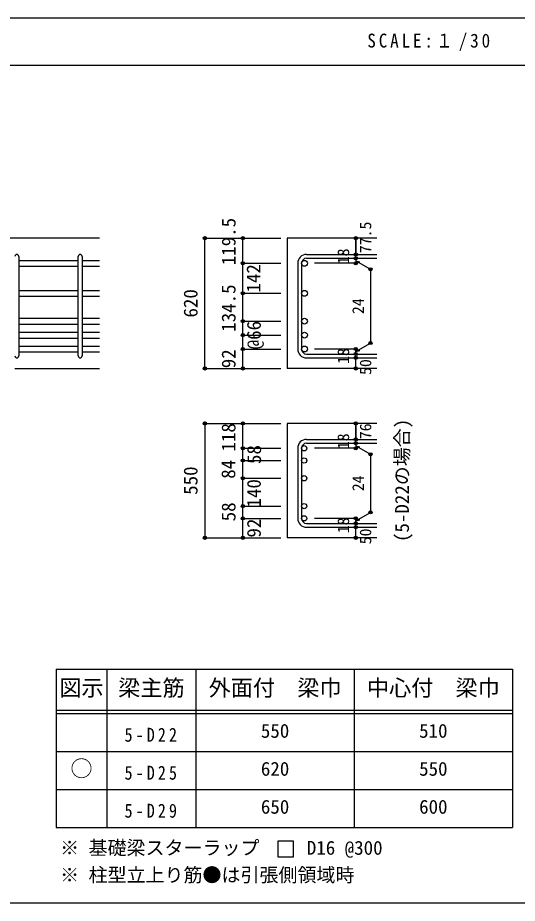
# Model space of a CAD drawing. Units: millimetres at full size, sheet at 1:30; details may follow other scales. Extents: x -5973 to 5954, y -4195 to 4201.
# Drawn here: x 1265 to 3633, y 3 to 4201 of the extents above; entities that cross this region are included whole.
import ezdxf
from ezdxf.enums import TextEntityAlignment as Align

# ---------------------------------------------------------------- set-up
doc = ezdxf.new("R2010")
doc.units = ezdxf.units.MM
doc.header["$LTSCALE"] = 30
doc.header["$PDMODE"] = 32
doc.header["$PDSIZE"] = 15
for name, color, linetype in [('0-1_躯体線', 2, 'Continuous'), ('0-5_基礎梁筋', 7, 'Continuous'), ('0-6_スタラップ筋', 7, 'Continuous'), ('0-7_文字', 4, 'Continuous'), ('0-D_寸法', 4, 'Continuous'), ('6-7_文字', 7, 'Continuous'), ('6-E_枠', 7, 'Continuous'), ('F-0_枠', 6, 'Continuous')]:
    doc.layers.add(name, color=color, linetype=linetype)
doc.styles.add('ＭＳ ゴシック', font='')
doc.styles.get('ＭＳ ゴシック').set_extended_font_data('MS Gothic')

msp = doc.modelspace()

# ---------------------------------------------------------------- linework, layer by layer
at = {"layer": '0-1_躯体線'}
for p, q in [((1652.44, 3156.03), (-147.56, 3156.03)), ((2967.44, 3156.03), (2542.44, 3156.03)), ((2542.44, 3156.03), (2542.44, 2538.53)), ((1252.44, 2538.53), (1652.44, 2538.53)), ((2967.44, 2538.53), (2542.44, 2538.53)), ((2967.44, 2277.81), (2542.44, 2277.81)), ((2542.44, 2277.81), (2542.44, 1735.81)), ((2967.44, 1735.81), (2542.44, 1735.81))]:
    msp.add_line(p, q, dxfattribs=at)
at = {"layer": '0-5_基礎梁筋'}
for p, q in [((1270.44, 3050.83), (1552.44, 3050.83)), ((1270.44, 3022.83), (1552.44, 3022.83)), ((1570.44, 3050.83), (1652.44, 3050.83)), ((1570.44, 3022.83), (1652.44, 3022.83)), ((1270.44, 2908.53), (1552.44, 2908.53)), ((1570.44, 2908.53), (1652.44, 2908.53)), ((1270.44, 2880.53), (1552.44, 2880.53)), ((1570.44, 2880.53), (1652.44, 2880.53)), ((1270.44, 2776.53), (1552.44, 2776.53)), ((1570.44, 2776.53), (1652.44, 2776.53)), ((1270.44, 2748.53), (1552.44, 2748.53)), ((1570.44, 2748.53), (1652.44, 2748.53)), ((1270.44, 2710.53), (1552.44, 2710.53)), ((1570.44, 2710.53), (1652.44, 2710.53)), ((1270.44, 2682.53), (1552.44, 2682.53)), ((1570.44, 2682.53), (1652.44, 2682.53)), ((1270.44, 2644.53), (1552.44, 2644.53)), ((1270.44, 2616.53), (1552.44, 2616.53)), ((1570.44, 2644.53), (1652.44, 2644.53)), ((1570.44, 2616.53), (1652.44, 2616.53))]:
    msp.add_line(p, q, dxfattribs=at)
at = {"layer": '0-5_基礎梁筋', "color": 3}
for centre, radius in [((2624.44, 3036.83), 14), ((2624.44, 2894.53), 14), ((2624.44, 2762.53), 14), ((2624.44, 2696.53), 14), ((2624.44, 2630.53), 14), ((2622.94, 2160.11), 12.5), ((2622.94, 2102.11), 12.5), ((2622.94, 2017.81), 12.5), ((2622.94, 1885.81), 12.5), ((2622.94, 1827.81), 12.5)]:
    msp.add_circle(centre, radius, dxfattribs=at)
at = {"layer": '0-6_スタラップ筋'}
for p, q in [((1270.44, 3069.83), (1270.44, 2597.53)), ((1552.44, 2597.53), (1552.44, 3069.83)), ((1570.44, 3069.83), (1570.44, 2597.53)), ((2634.44, 3078.83), (2967.44, 3078.83)), ((2592.44, 3036.83), (2592.44, 2630.53)), ((2610.44, 3036.83), (2610.44, 2630.53)), ((2634.44, 3060.83), (2967.44, 3060.83)), ((2634.44, 2606.53), (2967.44, 2606.53)), ((2634.44, 2588.53), (2967.44, 2588.53)), ((2634.44, 2202.11), (2967.44, 2202.11)), ((2634.44, 2184.11), (2967.44, 2184.11)), ((2592.44, 2160.11), (2592.44, 1827.81)), ((2610.44, 2160.11), (2610.44, 1827.81)), ((2634.44, 1803.81), (2967.44, 1803.81)), ((2634.44, 1785.81), (2967.44, 1785.81))]:
    msp.add_line(p, q, dxfattribs=at)
for centre, radius, start, end in [((1261.44, 3069.83), 9, 0, 180), ((1561.44, 3069.83), 9, 0, 180), ((2634.44, 3036.83), 42, 90, 180), ((2634.44, 3036.83), 24, 90, 180), ((2634.44, 2630.53), 42, 180, 270), ((2634.44, 2630.53), 24, 180, 270), ((1261.44, 2597.53), 9, 180, 0), ((1561.44, 2597.53), 9, 180, 0), ((2634.44, 2160.11), 42, 90, 180), ((2634.44, 2160.11), 24, 90, 180), ((2634.44, 1827.81), 42, 180, 270), ((2634.44, 1827.81), 24, 180, 270)]:
    msp.add_arc(centre, radius, start, end, dxfattribs=at)
at = {"layer": '0-D_寸法'}
for p, q in [((2152.44, 3156.03), (2332.44, 3156.03)), ((2152.44, 2538.53), (2152.44, 3156.03)), ((2332.44, 3036.83), (2332.44, 3156.03)), ((2332.44, 3156.03), (2512.44, 3156.03)), ((2867.44, 3078.83), (2867.44, 3156.03)), ((2867.44, 3156.03), (2867.44, 3078.83)), ((2867.44, 3060.83), (2867.44, 3078.83)), ((2332.44, 2919.53), (2332.44, 3036.83)), ((2332.44, 3036.83), (2512.44, 3036.83)), ((2867.44, 3036.83), (2671.35, 3036.83)), ((2867.44, 3060.83), (2867.44, 3036.83)), ((2867.44, 3048.83), (2937.5, 3008.39)), ((2867.44, 3048.83), (2886.76, 3043.66)), ((2937.5, 3008.39), (2937.5, 2658.98)), ((2332.44, 2762.53), (2332.44, 2919.53)), ((2332.44, 2894.53), (2512.44, 2894.53)), ((2332.44, 2762.53), (2512.44, 2762.53)), ((2332.44, 2630.53), (2332.44, 2762.53)), ((2332.44, 2696.53), (2512.44, 2696.53)), ((2867.44, 2618.53), (2937.5, 2658.98)), ((2332.44, 2538.53), (2332.44, 2630.53)), ((2332.44, 2630.53), (2512.44, 2630.53)), ((2867.44, 2630.53), (2671.35, 2630.53)), ((2867.44, 2606.53), (2867.44, 2630.53)), ((2867.44, 2618.53), (2886.76, 2623.71)), ((2867.44, 2588.53), (2867.44, 2606.53)), ((2867.44, 2538.53), (2867.44, 2588.53)), ((2152.44, 2538.53), (2332.44, 2538.53)), ((2332.44, 2538.53), (2512.44, 2538.53)), ((2152.44, 2277.81), (2332.44, 2277.81)), ((2152.44, 2277.81), (2152.44, 1735.81)), ((2332.44, 2277.81), (2512.44, 2277.81)), ((2332.44, 2160.11), (2332.44, 2277.81)), ((2867.44, 2277.81), (2867.44, 2202.11)), ((2867.44, 2202.11), (2867.44, 2277.81)), ((2867.44, 2184.11), (2867.44, 2202.11)), ((2867.44, 2184.11), (2867.44, 2160.11)), ((2332.44, 2160.11), (2512.44, 2160.11)), ((2332.44, 2041.31), (2332.44, 2160.11)), ((2867.44, 2160.11), (2671.35, 2160.11)), ((2867.44, 2172.11), (2886.76, 2166.94)), ((2867.44, 2172.11), (2937.5, 2131.66)), ((2332.44, 2102.11), (2512.44, 2102.11)), ((2937.5, 2131.66), (2937.5, 1856.26)), ((2332.44, 1826.31), (2332.44, 2041.31)), ((2332.44, 2017.81), (2512.44, 2017.81)), ((2332.44, 1885.81), (2512.44, 1885.81)), ((2332.44, 1885.81), (2512.44, 1885.81)), ((2332.44, 1885.81), (2332.44, 1884.31)), ((2867.44, 1815.81), (2937.5, 1856.26)), ((2332.44, 1827.81), (2512.44, 1827.81)), ((2332.44, 1827.81), (2512.44, 1827.81)), ((2332.44, 1735.81), (2332.44, 1827.81)), ((2332.44, 1827.81), (2332.44, 1826.31)), ((2867.44, 1827.81), (2671.35, 1827.81)), ((2867.44, 1803.81), (2867.44, 1827.81)), ((2867.44, 1815.81), (2886.76, 1820.99)), ((2867.44, 1785.81), (2867.44, 1803.81)), ((2867.44, 1735.81), (2867.44, 1785.81)), ((2152.44, 1735.81), (2332.44, 1735.81)), ((2332.44, 1735.81), (2512.44, 1735.81))]:
    msp.add_line(p, q, dxfattribs=at)
for centre, radius in [((2152.44, 3156.03), 7.2), ((2152.44, 3156.03), 6.4), ((2152.44, 3156.03), 5.6), ((2152.44, 3156.03), 4.8), ((2152.44, 3156.03), 4), ((2152.44, 3156.03), 3.2), ((2152.44, 3156.03), 2.4), ((2152.44, 3156.03), 1.6), ((2152.44, 3156.03), 0.8), ((2332.44, 3156.03), 7.2), ((2332.44, 3156.03), 6.4), ((2332.44, 3156.03), 5.6), ((2332.44, 3156.03), 4.8), ((2332.44, 3156.03), 4), ((2332.44, 3156.03), 3.2), ((2332.44, 3156.03), 2.4), ((2332.44, 3156.03), 1.6), ((2332.44, 3156.03), 0.8), ((2867.44, 3156.03), 4), ((2867.44, 3156.03), 3.6), ((2867.44, 3156.03), 3.2), ((2867.44, 3156.03), 2.8), ((2867.44, 3156.03), 2.4), ((2867.44, 3156.03), 2), ((2867.44, 3156.03), 1.6), ((2867.44, 3156.03), 1.2), ((2867.44, 3156.03), 0.8), ((2867.44, 3156.03), 0.4), ((2867.44, 3078.83), 4), ((2867.44, 3060.83), 4), ((2867.44, 3078.83), 3.6), ((2867.44, 3078.83), 3.2), ((2867.44, 3078.83), 2.8), ((2867.44, 3078.83), 2.4), ((2867.44, 3078.83), 2), ((2867.44, 3078.83), 1.6), ((2867.44, 3078.83), 1.2), ((2867.44, 3078.83), 0.8), ((2867.44, 3078.83), 0.4), ((2332.44, 3036.83), 7.2), ((2332.44, 3036.83), 6.4), ((2332.44, 3036.83), 5.6), ((2332.44, 3036.83), 4.8), ((2332.44, 3036.83), 4), ((2332.44, 3036.83), 3.2), ((2332.44, 3036.83), 2.4), ((2332.44, 3036.83), 1.6), ((2332.44, 3036.83), 0.8), ((2867.44, 3036.83), 4), ((2867.44, 3060.83), 3.6), ((2867.44, 3036.83), 3.6), ((2867.44, 3060.83), 3.2), ((2867.44, 3036.83), 3.2), ((2867.44, 3060.83), 2.8), ((2867.44, 3036.83), 2.8), ((2867.44, 3060.83), 2.4), ((2867.44, 3036.83), 2.4), ((2867.44, 3060.83), 2), ((2867.44, 3036.83), 2), ((2867.44, 3060.83), 1.6), ((2867.44, 3036.83), 1.6), ((2867.44, 3060.83), 1.2), ((2867.44, 3036.83), 1.2), ((2867.44, 3060.83), 0.8), ((2867.44, 3036.83), 0.8), ((2867.44, 3060.83), 0.4), ((2867.44, 3036.83), 0.4), ((2937.5, 3008.39), 4), ((2937.5, 3008.39), 3.6), ((2937.5, 3008.39), 3.2), ((2937.5, 3008.39), 2.8), ((2937.5, 3008.39), 2.4), ((2937.5, 3008.39), 2), ((2937.5, 3008.39), 1.6), ((2937.5, 3008.39), 1.2), ((2937.5, 3008.39), 0.8), ((2937.5, 3008.39), 0.4), ((2332.44, 2894.53), 7.2), ((2332.44, 2894.53), 6.4), ((2332.44, 2894.53), 5.6), ((2332.44, 2894.53), 4.8), ((2332.44, 2894.53), 4), ((2332.44, 2894.53), 3.2), ((2332.44, 2894.53), 2.4), ((2332.44, 2894.53), 1.6), ((2332.44, 2894.53), 0.8), ((2332.44, 2762.53), 7.2), ((2332.44, 2762.53), 6.4), ((2332.44, 2762.53), 5.6), ((2332.44, 2762.53), 4.8), ((2332.44, 2762.53), 4), ((2332.44, 2762.53), 3.2), ((2332.44, 2762.53), 2.4), ((2332.44, 2762.53), 1.6), ((2332.44, 2762.53), 0.8), ((2332.44, 2696.53), 7.2), ((2332.44, 2696.53), 6.4), ((2332.44, 2696.53), 5.6), ((2332.44, 2696.53), 4.8), ((2332.44, 2696.53), 4), ((2332.44, 2696.53), 3.2), ((2332.44, 2696.53), 2.4), ((2332.44, 2696.53), 1.6), ((2332.44, 2696.53), 0.8), ((2937.5, 2658.98), 4), ((2937.5, 2658.98), 3.6), ((2937.5, 2658.98), 3.2), ((2937.5, 2658.98), 2.8), ((2937.5, 2658.98), 2.4), ((2937.5, 2658.98), 2), ((2937.5, 2658.98), 1.6), ((2937.5, 2658.98), 1.2), ((2937.5, 2658.98), 0.8), ((2937.5, 2658.98), 0.4), ((2332.44, 2630.53), 7.2), ((2332.44, 2630.53), 6.4), ((2332.44, 2630.53), 5.6), ((2332.44, 2630.53), 4.8), ((2332.44, 2630.53), 4), ((2332.44, 2630.53), 3.2), ((2332.44, 2630.53), 2.4), ((2332.44, 2630.53), 1.6), ((2332.44, 2630.53), 0.8), ((2867.44, 2630.53), 4), ((2867.44, 2606.53), 4), ((2867.44, 2630.53), 3.6), ((2867.44, 2606.53), 3.6), ((2867.44, 2630.53), 3.2), ((2867.44, 2606.53), 3.2), ((2867.44, 2630.53), 2.8), ((2867.44, 2606.53), 2.8), ((2867.44, 2630.53), 2.4), ((2867.44, 2606.53), 2.4), ((2867.44, 2630.53), 2), ((2867.44, 2606.53), 2), ((2867.44, 2630.53), 1.6), ((2867.44, 2606.53), 1.6), ((2867.44, 2630.53), 1.2), ((2867.44, 2606.53), 1.2), ((2867.44, 2630.53), 0.8), ((2867.44, 2606.53), 0.8), ((2867.44, 2630.53), 0.4), ((2867.44, 2606.53), 0.4), ((2867.44, 2588.53), 4), ((2867.44, 2588.53), 3.6), ((2867.44, 2588.53), 3.2), ((2867.44, 2588.53), 2.8), ((2867.44, 2588.53), 2.4), ((2867.44, 2588.53), 2), ((2867.44, 2588.53), 1.6), ((2867.44, 2588.53), 1.2), ((2867.44, 2588.53), 0.8), ((2867.44, 2588.53), 0.4), ((2152.44, 2538.53), 7.2), ((2152.44, 2538.53), 6.4), ((2152.44, 2538.53), 5.6), ((2152.44, 2538.53), 4.8), ((2152.44, 2538.53), 4), ((2152.44, 2538.53), 3.2), ((2152.44, 2538.53), 2.4), ((2152.44, 2538.53), 1.6), ((2152.44, 2538.53), 0.8), ((2332.44, 2538.53), 7.2), ((2332.44, 2538.53), 6.4), ((2332.44, 2538.53), 5.6), ((2332.44, 2538.53), 4.8), ((2332.44, 2538.53), 4), ((2332.44, 2538.53), 3.2), ((2332.44, 2538.53), 2.4), ((2332.44, 2538.53), 1.6), ((2332.44, 2538.53), 0.8), ((2867.44, 2538.53), 4), ((2867.44, 2538.53), 3.6), ((2867.44, 2538.53), 3.2), ((2867.44, 2538.53), 2.8), ((2867.44, 2538.53), 2.4), ((2867.44, 2538.53), 2), ((2867.44, 2538.53), 1.6), ((2867.44, 2538.53), 1.2), ((2867.44, 2538.53), 0.8), ((2867.44, 2538.53), 0.4), ((2152.44, 2277.81), 7.2), ((2152.44, 2277.81), 6.4), ((2152.44, 2277.81), 5.6), ((2152.44, 2277.81), 4.8), ((2152.44, 2277.81), 4), ((2152.44, 2277.81), 3.2), ((2152.44, 2277.81), 2.4), ((2152.44, 2277.81), 1.6), ((2152.44, 2277.81), 0.8), ((2332.44, 2277.81), 7.2), ((2332.44, 2277.81), 6.4), ((2332.44, 2277.81), 5.6), ((2332.44, 2277.81), 4.8), ((2332.44, 2277.81), 4), ((2332.44, 2277.81), 3.2), ((2332.44, 2277.81), 2.4), ((2332.44, 2277.81), 1.6), ((2332.44, 2277.81), 0.8), ((2867.44, 2277.81), 4), ((2867.44, 2277.81), 3.6), ((2867.44, 2277.81), 3.2), ((2867.44, 2277.81), 2.8), ((2867.44, 2277.81), 2.4), ((2867.44, 2277.81), 2), ((2867.44, 2277.81), 1.6), ((2867.44, 2277.81), 1.2), ((2867.44, 2277.81), 0.8), ((2867.44, 2277.81), 0.4), ((2867.44, 2202.11), 4), ((2867.44, 2184.11), 4), ((2867.44, 2202.11), 3.6), ((2867.44, 2184.11), 3.6), ((2867.44, 2202.11), 3.2), ((2867.44, 2184.11), 3.2), ((2867.44, 2202.11), 2.8), ((2867.44, 2184.11), 2.8), ((2867.44, 2202.11), 2.4), ((2867.44, 2184.11), 2.4), ((2867.44, 2202.11), 2), ((2867.44, 2184.11), 2), ((2867.44, 2202.11), 1.6), ((2867.44, 2184.11), 1.6), ((2867.44, 2202.11), 1.2), ((2867.44, 2184.11), 1.2), ((2867.44, 2202.11), 0.8), ((2867.44, 2184.11), 0.8), ((2867.44, 2202.11), 0.4), ((2867.44, 2184.11), 0.4), ((2332.44, 2160.11), 7.2), ((2332.44, 2160.11), 6.4), ((2332.44, 2160.11), 5.6), ((2332.44, 2160.11), 4.8), ((2332.44, 2160.11), 4), ((2332.44, 2160.11), 3.2), ((2332.44, 2160.11), 2.4), ((2332.44, 2160.11), 1.6), ((2332.44, 2160.11), 0.8), ((2867.44, 2160.11), 4), ((2867.44, 2160.11), 3.6), ((2867.44, 2160.11), 3.2), ((2867.44, 2160.11), 2.8), ((2867.44, 2160.11), 2.4), ((2867.44, 2160.11), 2), ((2867.44, 2160.11), 1.6), ((2867.44, 2160.11), 1.2), ((2867.44, 2160.11), 0.8), ((2867.44, 2160.11), 0.4), ((2332.44, 2102.11), 7.2), ((2332.44, 2102.11), 6.4), ((2332.44, 2102.11), 5.6), ((2332.44, 2102.11), 4.8), ((2332.44, 2102.11), 4), ((2332.44, 2102.11), 3.2), ((2332.44, 2102.11), 2.4), ((2332.44, 2102.11), 1.6), ((2332.44, 2102.11), 0.8), ((2937.5, 2131.66), 4), ((2937.5, 2131.66), 3.6), ((2937.5, 2131.66), 3.2), ((2937.5, 2131.66), 2.8), ((2937.5, 2131.66), 2.4), ((2937.5, 2131.66), 2), ((2937.5, 2131.66), 1.6), ((2937.5, 2131.66), 1.2), ((2937.5, 2131.66), 0.8), ((2937.5, 2131.66), 0.4), ((2332.44, 2017.81), 7.2), ((2332.44, 2017.81), 6.4), ((2332.44, 2017.81), 5.6), ((2332.44, 2017.81), 4.8), ((2332.44, 2017.81), 4), ((2332.44, 2017.81), 3.2), ((2332.44, 2017.81), 2.4), ((2332.44, 2017.81), 1.6), ((2332.44, 2017.81), 0.8), ((2332.44, 1885.81), 7.2), ((2332.44, 1885.81), 7.2), ((2332.44, 1885.81), 6.4), ((2332.44, 1885.81), 6.4), ((2332.44, 1885.81), 5.6), ((2332.44, 1885.81), 5.6), ((2332.44, 1885.81), 4.8), ((2332.44, 1885.81), 4.8), ((2332.44, 1885.81), 4), ((2332.44, 1885.81), 4), ((2332.44, 1885.81), 3.2), ((2332.44, 1885.81), 3.2), ((2332.44, 1885.81), 2.4), ((2332.44, 1885.81), 2.4), ((2332.44, 1885.81), 1.6), ((2332.44, 1885.81), 1.6), ((2332.44, 1885.81), 0.8), ((2332.44, 1885.81), 0.8), ((2937.5, 1856.26), 4), ((2937.5, 1856.26), 3.6), ((2937.5, 1856.26), 3.2), ((2937.5, 1856.26), 2.8), ((2937.5, 1856.26), 2.4), ((2937.5, 1856.26), 2), ((2937.5, 1856.26), 1.6), ((2937.5, 1856.26), 1.2), ((2937.5, 1856.26), 0.8), ((2937.5, 1856.26), 0.4), ((2332.44, 1827.81), 7.2), ((2332.44, 1827.81), 7.2), ((2332.44, 1827.81), 6.4), ((2332.44, 1827.81), 6.4), ((2332.44, 1827.81), 5.6), ((2332.44, 1827.81), 5.6), ((2332.44, 1827.81), 4.8), ((2332.44, 1827.81), 4.8), ((2332.44, 1827.81), 4), ((2332.44, 1827.81), 4), ((2332.44, 1827.81), 3.2), ((2332.44, 1827.81), 3.2), ((2332.44, 1827.81), 2.4), ((2332.44, 1827.81), 2.4), ((2332.44, 1827.81), 1.6), ((2332.44, 1827.81), 1.6), ((2332.44, 1827.81), 0.8), ((2332.44, 1827.81), 0.8), ((2867.44, 1827.81), 4), ((2867.44, 1803.81), 4), ((2867.44, 1827.81), 3.6), ((2867.44, 1803.81), 3.6), ((2867.44, 1827.81), 3.2), ((2867.44, 1803.81), 3.2), ((2867.44, 1827.81), 2.8), ((2867.44, 1803.81), 2.8), ((2867.44, 1827.81), 2.4), ((2867.44, 1803.81), 2.4), ((2867.44, 1827.81), 2), ((2867.44, 1803.81), 2), ((2867.44, 1827.81), 1.6), ((2867.44, 1803.81), 1.6), ((2867.44, 1827.81), 1.2), ((2867.44, 1827.81), 0.8), ((2867.44, 1827.81), 0.4), ((2867.44, 1785.81), 4), ((2867.44, 1785.81), 3.6), ((2867.44, 1785.81), 3.2), ((2867.44, 1785.81), 2.8), ((2867.44, 1785.81), 2.4), ((2867.44, 1785.81), 2), ((2867.44, 1785.81), 1.6), ((2867.44, 1803.81), 1.2), ((2867.44, 1785.81), 1.2), ((2867.44, 1803.81), 0.8), ((2867.44, 1785.81), 0.8), ((2867.44, 1803.81), 0.4), ((2867.44, 1785.81), 0.4), ((2152.44, 1735.81), 7.2), ((2152.44, 1735.81), 6.4), ((2152.44, 1735.81), 5.6), ((2152.44, 1735.81), 4.8), ((2152.44, 1735.81), 4), ((2152.44, 1735.81), 3.2), ((2152.44, 1735.81), 2.4), ((2152.44, 1735.81), 1.6), ((2152.44, 1735.81), 0.8), ((2332.44, 1735.81), 7.2), ((2332.44, 1735.81), 6.4), ((2332.44, 1735.81), 5.6), ((2332.44, 1735.81), 4.8), ((2332.44, 1735.81), 4), ((2332.44, 1735.81), 3.2), ((2332.44, 1735.81), 2.4), ((2332.44, 1735.81), 1.6), ((2332.44, 1735.81), 0.8), ((2867.44, 1735.81), 4), ((2867.44, 1735.81), 3.6), ((2867.44, 1735.81), 3.2), ((2867.44, 1735.81), 2.8), ((2867.44, 1735.81), 2.4), ((2867.44, 1735.81), 2), ((2867.44, 1735.81), 1.6), ((2867.44, 1735.81), 1.2), ((2867.44, 1735.81), 0.8), ((2867.44, 1735.81), 0.4)]:
    msp.add_circle(centre, radius, dxfattribs=at)
at = {"layer": '0-D_寸法', "color": 7}
for p in [(2152.44, 3156.03), (2152.44, 3156.03), (2332.44, 3156.03), (2332.44, 3156.03), (2867.44, 3156.03), (2867.44, 3078.83), (2867.44, 3060.83), (2332.44, 3036.83), (2332.44, 3036.83), (2867.44, 3036.83), (2937.5, 3008.39), (2332.44, 2894.53), (2332.44, 2894.53), (2332.44, 2762.53), (2332.44, 2762.53), (2332.44, 2696.53), (2332.44, 2696.53), (2937.5, 2658.98), (2332.44, 2630.53), (2332.44, 2630.53), (2867.44, 2630.53), (2867.44, 2630.53), (2867.44, 2606.53), (2867.44, 2588.53), (2152.44, 2538.53), (2152.44, 2538.53), (2332.44, 2538.53), (2867.44, 2538.53), (2152.44, 2277.81), (2152.44, 2277.81), (2332.44, 2277.81), (2332.44, 2277.81), (2867.44, 2277.81), (2867.44, 2202.11), (2867.44, 2184.11), (2332.44, 2160.11), (2332.44, 2160.11), (2867.44, 2160.11), (2332.44, 2102.11), (2332.44, 2102.11), (2937.5, 2131.66), (2332.44, 2017.81), (2332.44, 2017.81), (2332.44, 1885.81), (2332.44, 1885.81), (2937.5, 1856.26), (2332.44, 1827.81), (2332.44, 1827.81), (2867.44, 1827.81), (2867.44, 1827.81), (2867.44, 1803.81), (2867.44, 1785.81), (2152.44, 1735.81), (2152.44, 1735.81), (2332.44, 1735.81), (2867.44, 1735.81)]:
    msp.add_point(p, dxfattribs=at)
at = {"layer": '6-7_文字'}
msp.add_lwpolyline([(2497.52, 222.92), (2572.52, 222.92), (2572.52, 297.92), (2497.52, 297.92)], close=True, dxfattribs=at)
at = {"layer": '6-E_枠', "color": 3}
for p, q in [((1447.71, 1112.77), (1447.71, 362.77)), ((1447.71, 1112.77), (3610.24, 1112.77)), ((1447.71, 1112.77), (1447.71, 362.77)), ((3610.24, 1112.77), (3610.24, 362.77)), ((1447.71, 362.77), (3610.24, 362.77))]:
    msp.add_line(p, q, dxfattribs=at)
at = {"layer": '6-E_枠'}
for p, q in [((1687.71, 1112.77), (1687.71, 362.77)), ((2110.24, 1112.77), (2110.24, 362.77)), ((2860.24, 1112.77), (2860.24, 362.77)), ((1447.71, 917.77), (3610.24, 917.77)), ((1447.71, 902.77), (3610.24, 902.77)), ((1447.71, 722.77), (3610.24, 722.77)), ((1447.71, 542.77), (3610.24, 542.77))]:
    msp.add_line(p, q, dxfattribs=at)
at = {"layer": 'F-0_枠'}
msp.add_line((-5972.88, 4201.15), (5954.1, 4201.15), dxfattribs=at)
at = {"layer": 'F-0_枠', "color": 2}
for p, q in [((-5972.88, 3976.15), (3723.6, 3976.15)), ((3723.6, 2.95), (-5972.88, 2.95))]:
    msp.add_line(p, q, dxfattribs=at)

# ---------------------------------------------------------------- texts
at = {"layer": '0-7_文字', "color": 7, "style": 'ＭＳ ゴシック'}
msp.add_text('(5-D22の場合)', height=65.98, rotation=90, dxfattribs=at).set_placement((3139.32, 1715.53), align=Align.BOTTOM_LEFT)
at = {"layer": '0-D_寸法', "style": 'ＭＳ ゴシック'}
for s, height, p in [('119.5', 65.98, (2317.79, 3027.82)), ('77.5', 54.99, (2957.44, 3084.83)), ('18', 54.99, (2852.44, 3032.33)), ('142', 65.98, (2435.63, 2898.33)), ('620', 65.98, (2137.44, 2779.78)), ('134.5', 65.98, (2317.37, 2712.31)), ('24', 54.99, (2922.5, 2796.18)), ('@66', 65.98, (2437.44, 2629.03)), ('92', 65.98, (2317.44, 2539.53)), ('18', 54.99, (2852.44, 2560.03)), ('50', 54.99, (2957.44, 2507.53)), ('118', 65.98, (2317.24, 2144.69)), ('76', 54.99, (2957.57, 2203.11)), ('18', 54.99, (2852.44, 2155.61)), ('58', 65.98, (2438.29, 2085.46)), ('84', 65.98, (2316.28, 2015.47)), ('550', 65.98, (2137.44, 1939.31)), ('24', 54.99, (2922.5, 1956.46)), ('140', 65.98, (2437.53, 1879.22)), ('58', 65.98, (2317.37, 1813.76)), ('92', 65.98, (2437.44, 1736.81)), ('18', 54.99, (2852.44, 1757.31)), ('50', 54.99, (2957.44, 1704.81))]:
    msp.add_text(s, height=height, rotation=90, dxfattribs=at).set_placement(p, align=Align.BOTTOM_LEFT)
at = {"layer": '6-7_文字', "color": 2, "style": 'ＭＳ ゴシック'}
for s, p in [('図示', (1462.71, 962.77)), ('梁主筋', (1741.48, 962.77)), ('外面付\u3000梁巾', (2170.24, 962.77)), ('中心付\u3000梁巾', (2920.24, 962.77)), ('○', (1515.21, 580.27))]:
    msp.add_text(s, height=76.98, dxfattribs=at).set_placement(p, align=Align.BOTTOM_LEFT)
at = {"layer": '6-7_文字', "style": 'ＭＳ ゴシック'}
for s, p in [('550', (2417.74, 767.77)), ('510', (3167.74, 767.77)), ('620', (2417.74, 587.77)), ('550', (3167.74, 587.77)), ('650', (2417.74, 407.77)), ('600', (3167.74, 407.77)), ('※ 基礎梁スターラップ     D16 @300', (1466.27, 213.19)), ('※ 柱型立上り筋●は引張側領域時', (1466.27, 84.68))]:
    msp.add_text(s, height=65.98, dxfattribs=at).set_placement(p, align=Align.BOTTOM_LEFT)
at = {"layer": '6-7_文字', "color": 2, "insert": (2922.26, 4043.65), "char_height": 65.98, "attachment_point": 7, "style": 'ＭＳ ゴシック'}
msp.add_mtext('\\T1.34;\\W0.9;SCALE:１/30', dxfattribs=at)
at = {"layer": '6-7_文字', "char_height": 65.98, "attachment_point": 7, "style": 'ＭＳ ゴシック'}
for s, insert in [('\\T1.38;\\W0.85;5-D22', (1771.48, 767.77)), ('\\T1.38;\\W0.85;5-D25', (1771.48, 587.77)), ('\\T1.38;\\W0.85;5-D29', (1771.48, 407.77))]:
    msp.add_mtext(s, dxfattribs=dict(at, insert=insert))

doc.saveas('drawing.dxf')
